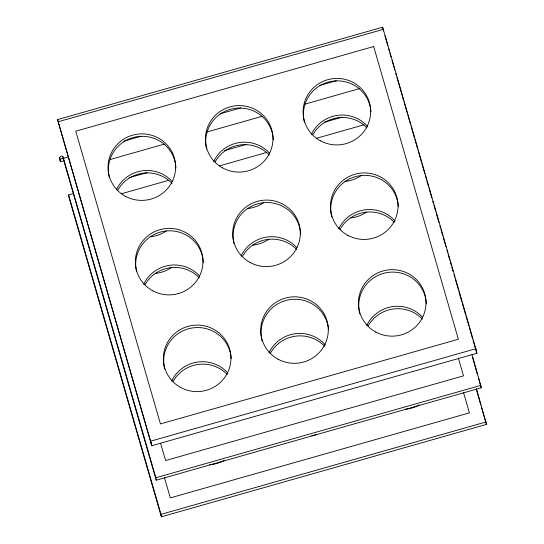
<?xml version="1.0" encoding="UTF-8"?>
<svg xmlns="http://www.w3.org/2000/svg" width="544" height="544" viewBox="0 0 544 544"><rect width="100%" height="100%" fill="white"/><g stroke="black" fill="none" stroke-linecap="round" stroke-linejoin="round"><path stroke-width="0.82" d="M57.562 119.605L382.643 27.2L475.81 348.738L476.911 353.294L151.824 445.699L57.562 119.605L151.824 445.699M63.464 158.324L63.804 160.766L60.554 161.69C57.338 158.311 62.315 152.803 63.464 158.324L155.87 477.754L156.21 480.196L481.297 387.79L471.995 354.382M60.554 161.69L60.214 159.249L68.36 156.93M123.903 141.148L141.059 136.272M220.286 113.75L240.706 107.943M319.94 85.422L336.274 80.784M110.296 159.46L164.166 144.153M206.604 132.083L262.106 116.307M304.552 104.244L359.237 88.699M476.435 388.545L486.438 424.395L161.357 516.8L68.952 197.377L68.605 194.936L73.508 193.542M129.05 177.752L147.023 172.645M224.618 150.586L246.67 144.323M324.265 122.264L342.237 117.157M121.264 193.793L168.654 180.322M219.32 165.92L266.716 152.449M316.56 138.285L363.956 124.807M155.87 477.754L480.95 385.349M161.357 516.8L161.01 514.359L486.098 421.954M476.911 353.294L476.15 351.179M59.452 157.134L60.214 159.249M384.928 35.829L387.756 45.608M388.695 48.865L389.402 51.313M389.878 52.938L391.054 57.018M392 60.275L394.828 70.054M395.767 73.311L396.474 75.759M396.95 77.384L403.546 100.205M404.022 101.83L407.32 113.24M407.789 114.872L410.618 124.651M411.087 126.276L414.392 137.686M414.861 139.318L417.69 149.097M418.159 150.722L421.464 162.132M421.933 163.764L424.762 173.543M425.231 175.168L426.414 179.241M426.884 180.873L428.536 186.578M429.005 188.21L431.834 197.989M432.779 201.246L433.486 203.687M433.956 205.319L435.608 211.024M436.077 212.656L438.906 222.435M439.851 225.692L440.558 228.133M441.028 229.765L442.68 235.47M443.149 237.096L445.978 246.874M446.923 250.138L447.63 252.579M448.1 254.211L449.752 259.916M450.221 261.542L451.398 265.622M451.874 267.247L453.05 271.32M453.995 274.584L454.702 277.025M455.172 278.657L458.47 290.068M458.946 291.693L461.774 301.471M462.244 303.103L465.542 314.514M466.018 316.139L468.846 325.917M469.316 327.549L472.614 338.96M473.09 340.585L475.918 350.363M472.573 357.639L474.225 363.344M474.694 364.97L477.523 374.748M478.468 378.012L479.176 380.453M479.645 382.085L481.297 387.79M476.306 389.354L480.78 404.838M481.256 406.47L486.438 424.395M458.313 357.918L463.508 375.856L165.594 460.544L160.636 443.414M463.495 392.462L469.397 412.876L170.32 497.882L164.417 477.476M156.21 480.196L63.512 159.684M68.605 194.936L161.01 514.359M383.2 29.702L383.459 30.675M63.26 158.712L62.703 156.21M382.99 28.866L382.711 27.669M476.034 350.363L475.81 348.738L150.722 441.143L151.062 443.584M383.629 30.94L383.404 29.315L58.317 121.72L58.657 124.161M173.101 381.344A33.81 33.245 -8 0 1 227.283 374.537M171.666 381.018A33.81 33.245 -8 0 1 228.011 373.279M368.166 325.897A33.81 33.245 -8 0 1 422.348 319.097M366.731 325.57A33.81 33.245 -8 0 1 422.545 317.234M145.119 284.621A33.81 33.245 -8 0 1 199.301 277.814M143.684 284.288A33.81 33.245 -8 0 1 199.498 275.951M312.848 134.674A33.81 33.245 -8 0 1 367.023 127.867M338.749 228.84A33.81 33.245 -8 0 1 395.094 221.102M361.386 175.46A33.81 33.245 -8 0 1 344.937 181.404M311.413 134.341A33.81 33.245 -8 0 1 367.758 126.609M263.684 202.62A33.81 33.245 -8 0 1 248.037 208.481M213.704 161.5A33.81 33.245 -8 0 1 269.525 153.17M340.184 229.174A33.81 33.245 -8 0 1 394.366 222.367M215.145 161.833A33.81 33.245 -8 0 1 269.321 155.026M242.481 256.333A33.81 33.245 -8 0 1 296.657 249.526M241.04 256A33.81 33.245 -8 0 1 296.861 247.67M270.463 353.056A33.81 33.245 -8 0 1 324.639 346.256M117.783 190.121A33.81 33.245 -8 0 1 171.965 183.314M166.321 230.901A33.81 33.245 -8 0 1 150.681 236.769M116.348 189.788A33.81 33.245 -8 0 1 172.162 181.458M269.022 352.73A33.81 33.245 -8 0 1 325.373 344.991M164.764 369.274A33.81 33.245 -8 0 1 192.168 327.978A33.81 33.245 -8 0 1 231.214 358.557M359.822 313.827A33.81 33.245 -8 0 1 387.627 272.469A33.81 33.245 -8 0 1 426.319 303.899M136.592 271.782A33.81 33.245 -8 0 1 164.975 231.132A33.81 33.245 -8 0 1 203.272 262.623M304.504 122.604A33.81 33.245 -8 0 1 331.908 81.301A33.81 33.245 -8 0 1 370.96 111.887M331.84 217.104A33.81 33.245 -8 0 1 359.251 175.8A33.81 33.245 -8 0 1 398.296 206.387M206.611 149.002A33.81 33.245 -8 0 1 235.001 108.344A33.81 33.245 -8 0 1 273.292 139.835M233.947 243.494A33.81 33.245 -8 0 1 262.337 202.844A33.81 33.245 -8 0 1 300.628 234.335M262.12 340.986A33.81 33.245 -8 0 1 289.129 299.751A33.81 33.245 -8 0 1 328.515 329.487M109.249 177.283A33.81 33.245 -8 0 1 137.639 136.632A33.81 33.245 -8 0 1 175.936 168.123M366.534 212.065A33.81 33.245 -8 0 1 350.887 217.933M224.08 460.428A33.81 33.245 -8 0 1 209.535 464.746M419.145 404.981A33.81 33.245 -8 0 1 405.402 409.238M268.824 239.224A33.81 33.245 -8 0 1 252.382 245.167M171.469 267.512A33.81 33.245 -8 0 1 155.02 273.455M316.316 434.486A33.81 33.245 -8 0 1 311.692 435.798M373.68 46.526L75.766 131.206L160.446 423.932L458.361 339.252L373.68 46.526M180.683 387.471A33.81 33.245 -8 0 0 230.935 357.694A33.81 33.245 -8 0 0 179.799 329.888A33.81 33.245 -8 0 0 180.683 387.471M375.748 332.024A33.81 33.245 -8 0 0 425.993 302.246A33.81 33.245 -8 0 0 374.864 274.441A33.81 33.245 -8 0 0 375.748 332.024M278.045 359.183A33.81 33.245 -8 0 0 328.29 329.406A33.81 33.245 -8 0 0 277.154 301.6A33.81 33.245 -8 0 0 278.045 359.183M347.766 235.3A33.81 33.245 -8 0 0 398.011 205.516A33.81 33.245 -8 0 0 346.882 177.711A33.81 33.245 -8 0 0 347.766 235.3M152.701 290.748A33.81 33.245 -8 0 0 202.953 260.964A33.81 33.245 -8 0 0 151.817 233.158A33.81 33.245 -8 0 0 152.701 290.748M320.43 140.801A33.81 33.245 -8 0 0 370.675 111.024A33.81 33.245 -8 0 0 319.546 83.218A33.81 33.245 -8 0 0 320.43 140.801M222.727 167.96A33.81 33.245 -8 0 0 272.972 138.183A33.81 33.245 -8 0 0 221.836 110.378A33.81 33.245 -8 0 0 222.727 167.96M250.063 262.46A33.81 33.245 -8 0 0 300.308 232.676A33.81 33.245 -8 0 0 249.172 204.87A33.81 33.245 -8 0 0 250.063 262.46M125.365 196.248A33.81 33.245 -8 0 0 175.617 166.464A33.81 33.245 -8 0 0 124.481 138.659A33.81 33.245 -8 0 0 125.365 196.248"/></g></svg>
